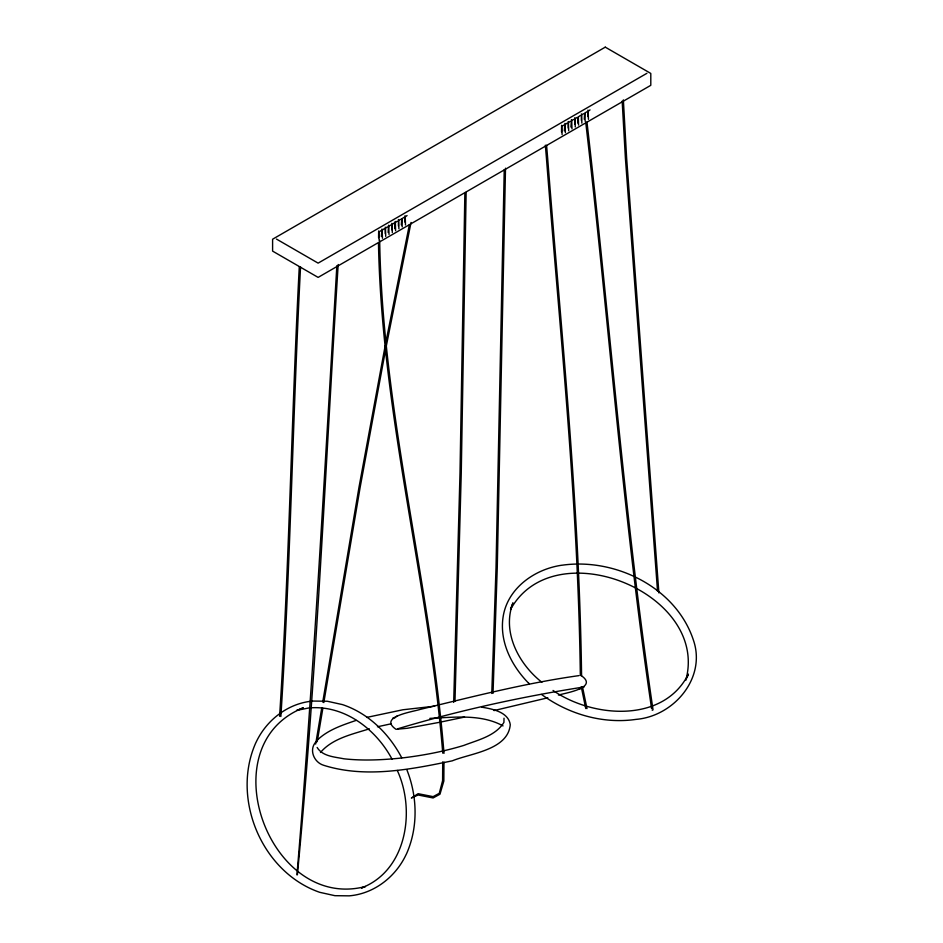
<?xml version="1.0" encoding="UTF-8"?>
<svg xmlns="http://www.w3.org/2000/svg" width="943" height="943" viewBox="0 0 943 943"><rect width="100%" height="100%" fill="white"/><g stroke="black" fill="none" stroke-linecap="round" stroke-linejoin="round"><path stroke-width="1.41" d="M442.715 761.85L442.597 780.686L439.261 793.334L433.108 796.635L418.114 793.688L411.372 798.014L418.114 794.996L433.108 797.955L439.968 794.218L443.847 781.016L443.964 762.062M464.852 193.504L460.007 472.95L453.689 702.405M466.137 192.266L461.257 473.174L454.986 701.215M504.234 169.775L496.018 567.78L491.774 693.459M505.507 168.219L497.267 567.651L493.024 693.341M504.022 718.201L503.927 722.409C495.429 736.07 477.971 739.925 463.897 745.394C443.681 751.559 422.841 755.508 401.859 757.983C382.622 759.975 363.173 760.918 343.9 758.797C334.647 756.899 322.6 756.439 317.143 747.469M336.863 265.726C324.757 468.365 313.866 673.726 296.939 874.915L297.387 874.75C316.813 671.84 325.347 467.94 338.183 264.512M299.285 266.716C291.422 416.523 289.265 566.602 279.588 716.279M300.546 266.916C292.731 416.723 290.491 566.802 280.861 716.491M315.657 744.051L321.763 707.875M322.73 702.087L359.024 487.059L385.216 345.539M317.237 741.646L322.848 708.358M323.826 702.57L360.108 487.555L385.734 348.898M386.052 341.295L409.403 224.623M386.3 346.069L411.03 222.465M685.761 680.41C709.926 593.076 554.366 530.225 510.646 609.308M510.493 609.202L512.992 602.86C501.7 632.164 518.78 664.143 541.907 682.284M686.905 677.899L688.402 674.092C663.601 723.576 592.617 717.953 553.046 690.465M378.567 237.707L378.662 230.929M561.521 132.079L561.615 125.313M316.27 741.528C308.467 749.343 313.83 762.415 323.767 765.315C365.389 778.435 410.594 769.5 452.31 760.824C470.675 753.245 507.923 750.062 510.269 724.719C508.477 711.882 492.01 708.841 481.543 707.156M320.479 752.479C332.502 738.357 352.364 734.255 369.361 728.833M388.139 232.473L388.551 225.224M394.728 228.666L395.141 221.428M401.317 224.858L401.73 218.929M577.682 123.038L578.094 117.109M584.271 119.231L584.684 113.301M578.955 675.624C525.31 683.133 472.608 696.724 420 709.454C413.14 711.765 377.754 716.68 395.989 729.304L407.435 728.255L439.238 722.362M558.421 695.074C565.529 692.975 599.041 687.742 581.183 675.577M381.361 236.481L381.962 229.031M564.315 130.853L564.916 123.403M570.904 127.057L571.505 119.596M318.156 739.3C328.718 729.54 342.769 725.014 356.1 720.405M646.91 73.306L318.121 263.132L276.488 239.086M397.734 728.798C457.838 710.739 519.687 697.125 581.678 687.329L582.161 687.777M392.972 718L395.482 717.54M395.353 716.904L397.333 716.008M579.839 688.861L584.188 686.869M361.523 887.929C406.775 870.542 415.792 810.52 397.286 770.443M361.487 888.082L365.448 886.503C269.498 911.716 208.627 745.548 303.328 707.792L296.715 710.409L309.728 707.769M366.674 717.423L402.861 709.773L434.652 706.189M547.824 697.796L494.014 710.574M652.238 710.303L653.028 709.82C624.148 514.689 609.591 317.85 586.959 121.977M377.436 726.782L391.31 723.764M464.534 717.081L440.652 722.067M429.843 718.377C454.054 717.317 480.977 713.757 503.043 725.91M311.084 707.792C345.633 705.67 376.505 729.906 392.088 759.268M590.023 109.907L588.208 111.298L588.444 119.337M586.723 111.804L584.908 113.195L585.155 121.234M583.434 113.702L581.619 115.105L581.855 123.132M580.134 115.612L578.318 117.003L578.566 125.042M576.845 117.51L575.03 118.901L575.265 126.94M573.544 119.407L571.729 120.81L571.977 128.849M570.256 121.317L568.44 122.708L568.676 130.747M566.955 123.215L565.14 124.606L565.387 132.645M563.666 125.113L561.851 126.515L562.087 134.554M407.07 215.534L405.254 216.925L405.49 224.964M403.769 217.432L401.954 218.823L402.201 226.862M400.48 219.33L398.665 220.733L398.901 228.76M397.18 221.24L395.365 222.631L395.612 230.67M393.891 223.137L392.076 224.528L392.312 232.567M390.591 225.035L388.775 226.438L389.023 234.465M387.302 226.945L385.487 228.336L385.722 236.375M384.001 228.843L382.186 230.233L382.434 238.273M380.713 230.74L378.897 232.143L379.133 240.182M541.588 694.484C568.44 714.11 602.695 724.2 635.865 719.403L636.584 719.332C674.009 715.902 706.39 677.97 693.447 640.238C676.166 587.63 615.673 557.773 562.535 565.152L561.804 565.222C534.587 569.124 507.487 588.267 503.114 616.875C499.224 642.018 511.86 666.406 529.212 683.781L528.823 683.345M401.718 757.759C389.117 733.772 368.536 713.321 342.498 704.61L327.256 701.238L312.958 701.062C288.145 703.136 266.539 719.98 256.107 742.212L255.742 742.919C231 798.58 261.789 872.263 319.665 892.302L334.906 895.685L349.205 895.85C374.029 893.787 395.624 876.943 406.056 854.7L406.433 854.004C418.279 827.506 417.478 796.399 406.822 769.688M586.994 708.606L582.491 686.869M585.768 708.558L581.253 686.763M651.601 708.676C622.71 514.029 608.506 317.626 585.721 122.248M444.012 753.316C430.102 582.444 382.929 415.038 379.723 243.247L379.522 240.347M442.762 753.162C428.841 582.279 381.667 414.873 378.473 243.07M546.586 145.293L547.659 158.188C560.979 330.498 579.391 502.725 581.572 675.648M545.349 145.187L546.433 158.07C559.741 330.38 578.165 502.595 580.334 675.518M658.898 592.923L626.647 158.306L623.358 99.887M657.542 591.296L625.398 158.141L622.168 101.113M587.972 110.095L587.972 116.614M581.383 113.891L581.383 120.421M574.794 117.698L574.794 124.228M568.205 121.506L568.205 128.036M405.019 215.723L405.019 222.242M398.429 219.519L398.429 226.049M391.84 223.326L391.84 229.856M385.251 227.133L385.251 233.652M605.276 47.15L272.598 239.216L272.598 251.109L318.121 277.395L650.8 85.318L650.8 73.436L605.276 47.15"/></g></svg>
